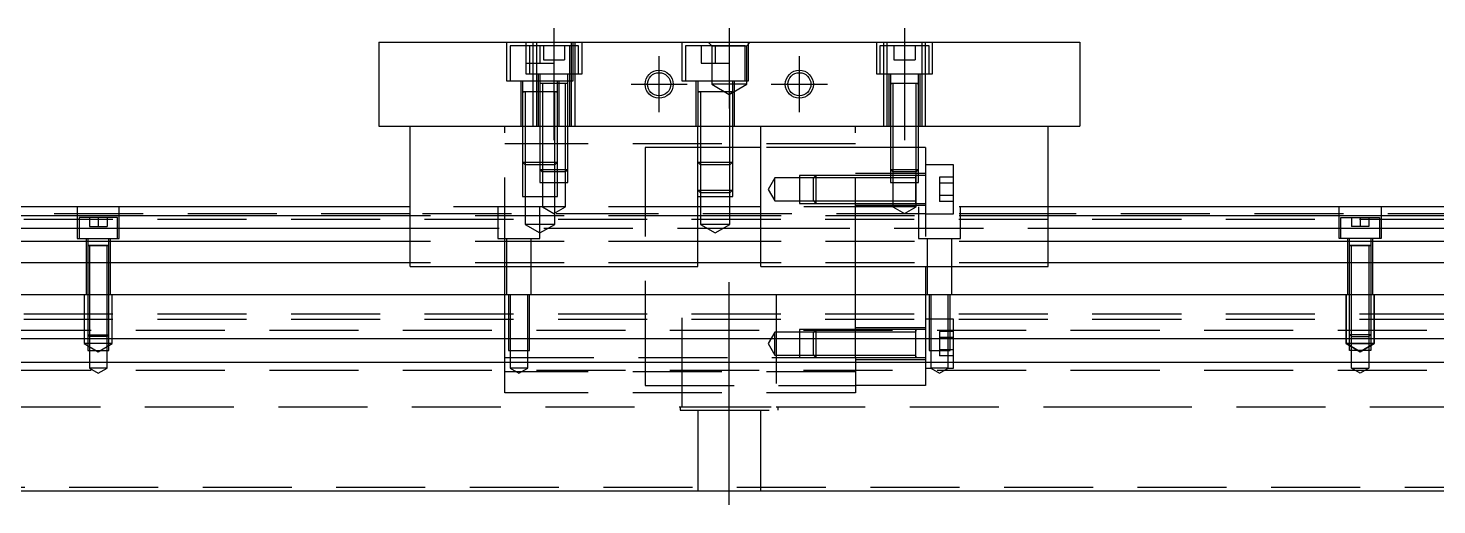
# Model space of a CAD drawing. Extents: x -11 to 782, y -251 to 77.
# Drawn here: x 190 to 390.9, y -220.8 to -152.8 of the extents above; entities that cross this region are included whole.
import ezdxf

# ---------------------------------------------------------------- set-up
doc = ezdxf.new("R2010")
doc.units = 0
doc.linetypes.add('CENTER', pattern=[50.8, 31.75, -6.35, 6.35, -6.35])
doc.linetypes.add('DASHED', pattern=[19.05, 12.7, -6.35])
doc.layers.get('0').update_dxf_attribs({"linetype": 'CONTINUOUS'})
doc.layers.add('CENTER', color=1, linetype='CENTER')

msp = doc.modelspace()

# ---------------------------------------------------------------- linework, layer by layer
at = {"color": 7, "linetype": 'CONTINUOUS'}
for p, q in [((240, -154.8), (340, -154.8)), ((240, -154.8), (240, -166.8)), ((340, -154.8), (340, -166.8)), ((240, -166.8), (340, -166.8)), ((244.5, -186.8), (244.5, -166.8)), ((285.5, -186.8), (285.5, -166.8)), ((294.5, -186.8), (294.5, -166.8)), ((335.5, -186.8), (335.5, -166.8)), ((244.5, -178.3), (0, -178.3)), ((294.5, -178.3), (285.5, -178.3)), ((580, -178.3), (335.5, -178.3)), ((244.5, -179.552272), (0, -179.552272)), ((294.5, -179.552272), (285.5, -179.552272)), ((580, -179.552272), (335.5, -179.552272)), ((0, -181.32668), (244.5, -181.32668)), ((285.5, -181.32668), (294.5, -181.32668)), ((335.5, -181.32668), (580, -181.32668)), ((244.5, -183.223076), (0, -183.223076)), ((294.5, -183.223076), (285.5, -183.223076)), ((580, -183.223076), (335.5, -183.223076)), ((244.5, -186.277372), (0, -186.277372)), ((244.5, -186.8), (285.5, -186.8)), ((294.5, -186.277372), (285.5, -186.277372)), ((294.5, -186.8), (335.5, -186.8)), ((580, -186.277372), (335.5, -186.277372)), ((0, -190.8), (580, -190.8)), ((258, -193.55), (258.500006, -193.55)), ((580, -197.1), (0, -197.1)), ((580, -200.5), (0, -200.5)), ((0, -218.8), (580, -218.8))]:
    msp.add_line(p, q, dxfattribs=at)
at = {"color": 3, "linetype": 'DASHED'}
for p, q in [((258.25, -154.8), (258.25, -160.3)), ((261.5, -155.3), (258.75, -155.3)), ((258.75, -155.3), (258.75, -160.3)), ((261, -154.8), (261, -159.3)), ((268.5, -155.3), (261.5, -155.3)), ((261.5, -155.3), (261.5, -159.3)), ((262.000006, -154.8), (262.000006, -155.3)), ((262.000006, -155.3), (262.000006, -159.3)), ((262.5, -154.8), (262.5, -166.8)), ((263, -155.3), (263, -157.8)), ((263.5, -155.3), (263.5, -157.3)), ((265, -155.3), (265, -157.3)), ((266.5, -155.3), (266.5, -157.3)), ((267.25, -159.3), (267.25, -155.3)), ((267.5, -166.8), (267.5, -154.8)), ((267.75, -160.3), (267.75, -154.8)), ((267.999994, -155.3), (267.999994, -154.8)), ((267.999994, -159.3), (267.999994, -155.3)), ((268.5, -159.3), (268.5, -155.3)), ((269, -159.3), (269, -154.8)), ((283.25, -154.8), (283.25, -160.3)), ((292.25, -155.3), (283.75, -155.3)), ((283.75, -155.3), (283.75, -160.3)), ((286, -155.3), (286, -157.8)), ((287.5, -155.3), (287, -154.8)), ((287.5, -155.3), (287.5, -160.8)), ((287.5, -155.3), (292.5, -155.3)), ((288, -155.3), (288, -157.8)), ((290, -155.3), (290, -157.8)), ((292.25, -160.3), (292.25, -155.3)), ((292.5, -155.3), (293, -154.8)), ((292.5, -160.8), (292.5, -155.3)), ((292.75, -160.3), (292.75, -154.8)), ((311, -154.8), (311, -159.3)), ((318.5, -155.3), (311.5, -155.3)), ((311.5, -155.3), (311.5, -159.3)), ((312.000006, -154.8), (312.000006, -155.3)), ((312.000006, -155.3), (312.000006, -159.3)), ((312.5, -154.8), (312.5, -166.8)), ((313.5, -155.3), (313.5, -157.3)), ((315, -155.3), (315, -157.3)), ((316.5, -155.3), (316.5, -157.3)), ((317.5, -166.8), (317.5, -154.8)), ((317.999994, -155.3), (317.999994, -154.8)), ((317.999994, -159.3), (317.999994, -155.3)), ((318.5, -159.3), (318.5, -155.3)), ((319, -159.3), (319, -154.8)), ((261, -157.8), (263, -157.8)), ((263, -157.8), (265, -157.8)), ((263.5, -157.3), (265, -157.3)), ((265, -157.3), (266.5, -157.3)), ((265, -157.3), (265, -157.8)), ((286, -157.8), (288, -157.8)), ((288, -157.8), (290, -157.8)), ((313.5, -157.3), (315, -157.3)), ((315, -157.3), (316.5, -157.3)), ((258.25, -160.3), (267.75, -160.3)), ((260.25, -160.3), (260.25, -166.8)), ((260.5, -160.3), (260.5, -161.9)), ((261, -159.3), (269, -159.3)), ((262.000006, -159.3), (262.000006, -166.8)), ((262.75, -159.3), (262.75, -166.8)), ((267.000006, -160.7), (262.999994, -160.7)), ((267.000006, -160.7), (262.999994, -160.7)), ((267.000006, -160.7), (262.999994, -160.7)), ((263, -159.3), (263, -160.7)), ((263, -160.695), (263, -160.7)), ((263.216708, -160.7), (263, -160.7)), ((263, -160.7), (263, -166.8)), ((263, -160.7), (263, -160.705)), ((266.783332, -160.7), (263.216708, -160.7)), ((263.35, -160.7), (263.35, -166.8)), ((265.5, -160.7), (265.5, -160.3)), ((265.5, -161.9), (265.5, -160.7)), ((265.75, -166.8), (265.75, -160.3)), ((266.65, -166.8), (266.65, -160.7)), ((267, -160.7), (266.783332, -160.7)), ((267, -160.7), (267, -159.3)), ((267, -160.7), (267, -160.695)), ((267, -166.8), (267, -160.7)), ((267, -160.705), (267, -160.7)), ((267.25, -166.8), (267.25, -159.3)), ((267.999994, -166.8), (267.999994, -159.3)), ((283.25, -160.3), (292.75, -160.3)), ((285.25, -160.3), (285.25, -166.8)), ((285.5, -160.3), (285.5, -161.9)), ((290.5, -161.9), (290.5, -160.3)), ((290.75, -166.8), (290.75, -160.3)), ((311, -159.3), (319, -159.3)), ((312.000006, -159.3), (312.000006, -166.8)), ((312.75, -159.3), (312.75, -166.8)), ((317.000006, -160.7), (312.999994, -160.7)), ((317.000006, -160.7), (312.999994, -160.7)), ((317.000006, -160.7), (312.999994, -160.7)), ((317.000006, -160.7), (312.999994, -160.7)), ((313, -159.3), (313, -160.7)), ((313, -160.695), (313, -160.7)), ((313, -160.7), (313.216462, -160.7)), ((313.216708, -160.7), (313, -160.7)), ((313, -160.7), (313, -160.705)), ((313, -160.7), (313, -166.8)), ((316.783332, -160.7), (313.216708, -160.7)), ((313.35, -160.7), (313.35, -166.8)), ((316.65, -166.8), (316.65, -160.7)), ((317, -160.7), (316.783332, -160.7)), ((316.783538, -160.7), (317, -160.7)), ((317, -160.7), (317, -159.3)), ((317, -160.7), (317, -160.695)), ((317, -160.705), (317, -160.7)), ((317, -166.8), (317, -160.7)), ((317.25, -166.8), (317.25, -159.3)), ((317.999994, -166.8), (317.999994, -159.3)), ((265.500006, -161.9), (260.499994, -161.9)), ((262.000006, -161.9), (260.499994, -161.9)), ((260.5, -161.895), (260.5, -161.9)), ((260.5, -161.9), (260.757448, -161.9)), ((260.757468, -161.9), (260.5, -161.9)), ((260.5, -161.9), (260.5, -161.905)), ((260.5, -161.9), (260.5, -166.8)), ((261.999766, -161.9), (260.757468, -161.9)), ((260.9, -161.9), (260.9, -166.8)), ((263, -161.9), (261.999766, -161.9)), ((263, -161.9), (262.000006, -161.9)), ((263.35, -161.9), (263, -161.9)), ((263.350064, -161.9), (263, -161.9)), ((265.500006, -161.9), (263.35, -161.9)), ((265.242552, -161.9), (263.350064, -161.9)), ((265.1, -166.8), (265.1, -161.9)), ((265.5, -161.9), (265.242552, -161.9)), ((265.242602, -161.9), (265.5, -161.9)), ((265.5, -161.9), (265.5, -161.895)), ((265.5, -161.905), (265.5, -161.9)), ((265.5, -166.8), (265.5, -161.9)), ((290.500006, -161.9), (285.499994, -161.9)), ((290.500006, -161.9), (285.499994, -161.9)), ((285.5, -161.895), (285.5, -161.9)), ((285.5, -161.9), (285.757448, -161.9)), ((285.757468, -161.9), (285.5, -161.9)), ((285.5, -161.9), (285.5, -166.8)), ((285.5, -161.9), (285.5, -161.905)), ((290.242552, -161.9), (285.757468, -161.9)), ((285.9, -161.9), (285.9, -166.8)), ((292.5, -160.8), (287.5, -160.8)), ((287.5, -160.8), (290, -162.243376)), ((290, -162.243376), (292.5, -160.8)), ((290.1, -166.8), (290.1, -161.9)), ((290.5, -161.9), (290.242552, -161.9)), ((290.242602, -161.9), (290.5, -161.9)), ((290.5, -161.9), (290.5, -161.895)), ((290.5, -166.8), (290.5, -161.9)), ((290.5, -161.905), (290.5, -161.9)), ((258, -186.8), (258, -166.8)), ((260.5, -166.8), (260.5, -171.9)), ((260.500006, -166.8), (260.500006, -171.900006)), ((260.9, -166.8), (260.9, -172.3)), ((263, -166.8), (263, -172.95)), ((263.000006, -166.8), (263.000002, -172.95)), ((263.35, -166.8), (263.35, -173.3)), ((265.1, -172.3), (265.1, -166.8)), ((265.499994, -171.900006), (265.499994, -166.8)), ((265.5, -171.9), (265.5, -166.8)), ((266.65, -173.3), (266.65, -166.8)), ((266.999998, -172.95), (266.999994, -166.8)), ((267, -172.95), (267, -166.8)), ((285.9, -166.8), (285.9, -172.3)), ((290.1, -172.3), (290.1, -166.8)), ((290.499994, -171.900006), (290.499994, -166.8)), ((290.5, -171.9), (290.5, -166.8)), ((308, -186.8), (308, -166.8)), ((313, -166.8), (313, -172.95)), ((313.000006, -166.8), (313.000006, -172.950006)), ((313.35, -166.8), (313.35, -173.3)), ((316.65, -173.3), (316.65, -166.8)), ((316.999994, -172.950006), (316.999994, -166.8)), ((317, -172.95), (317, -166.8)), ((308, -169.3), (258, -169.3)), ((278, -169.8), (278, -200.5)), ((285.5, -169.8), (278, -169.8)), ((285.9, -169.8), (285.5, -169.8)), ((290.1, -169.8), (285.9, -169.8)), ((290.5, -169.8), (290.1, -169.8)), ((294.5, -169.8), (290.5, -169.8)), ((308, -169.8), (294.5, -169.8)), ((313, -169.8), (308, -169.8)), ((313.35, -169.8), (313, -169.8)), ((316.65, -169.8), (313.35, -169.8)), ((317, -169.8), (316.65, -169.8)), ((318, -169.8), (317, -169.8)), ((318, -169.8), (318, -186.8)), ((260.5, -171.9), (263, -171.9)), ((260.5, -171.9), (260.9, -172.3)), ((260.500006, -171.900006), (260.500006, -176.8)), ((263, -172.3), (260.9, -172.3)), ((260.9, -172.3), (260.9, -176.8)), ((263, -171.9), (263.35, -171.9)), ((263.35, -172.3), (263, -172.3)), ((263.35, -171.9), (265.5, -171.9)), ((265.1, -172.3), (263.35, -172.3)), ((265.1, -172.3), (265.5, -171.9)), ((265.1, -176.8), (265.1, -172.3)), ((265.499994, -173.3), (265.499994, -171.900006)), ((285.5, -171.9), (290.5, -171.9)), ((285.5, -171.9), (285.9, -172.3)), ((290.1, -172.3), (285.9, -172.3)), ((285.9, -172.3), (285.9, -176.8)), ((290.1, -172.3), (290.5, -171.9)), ((290.1, -176.8), (290.1, -172.3)), ((290.499994, -176.8), (290.499994, -171.900006)), ((322, -172.3), (318, -172.3)), ((322, -179.3), (322, -172.3)), ((263, -172.95), (267, -172.95)), ((263, -172.95), (263.35, -173.3)), ((263.000002, -172.95), (263.000006, -174.8)), ((263.000006, -174.8), (266.999994, -174.8)), ((266.65, -173.3), (263.35, -173.3)), ((263.35, -173.3), (263.35, -174.8)), ((263.35, -174.8), (263.35, -178.3)), ((265.499994, -174.8), (265.499994, -173.3)), ((265.499994, -176.8), (265.499994, -174.8)), ((266.65, -173.3), (267, -172.95)), ((266.65, -174.8), (266.65, -173.3)), ((266.65, -178.3), (266.65, -174.8)), ((266.999994, -174.8), (266.999998, -172.95)), ((296.5, -174.15), (295.547372, -175.8)), ((296.5, -177.45), (296.5, -174.15)), ((300, -174.15), (296.5, -174.15)), ((302.35, -173.800002), (300, -173.800006)), ((300, -173.800006), (300, -177.799994)), ((302, -174.15), (300, -174.15)), ((302.35, -173.8), (302, -174.15)), ((302, -177.45), (302, -174.15)), ((308, -174.15), (302, -174.15)), ((302.35, -173.8), (302.35, -177.8)), ((308, -173.8), (302.35, -173.8)), ((308, -173.800006), (302.35, -173.800002)), ((318, -173.55), (308, -173.55)), ((313.000006, -173.8), (308, -173.8)), ((313.000006, -174.15), (308, -174.15)), ((313, -172.95), (317, -172.95)), ((313, -172.95), (313.35, -173.3)), ((313.000006, -172.950006), (313.000006, -174.8)), ((316.6, -173.8), (313.000006, -173.8)), ((316.6, -174.15), (313.000006, -174.15)), ((313.000006, -174.8), (316.999994, -174.8)), ((316.65, -173.3), (313.35, -173.3)), ((313.35, -173.3), (313.35, -174.8)), ((313.35, -174.8), (313.35, -178.3)), ((316.6, -173.8), (316.595, -173.8)), ((316.6, -174.8), (316.6, -173.799994)), ((316.6, -175.8), (316.6, -173.799994)), ((316.6, -177.800006), (316.6, -173.799994)), ((316.999994, -173.8), (316.6, -173.8)), ((316.605, -173.8), (316.6, -173.8)), ((316.6, -177.800006), (316.6, -174.8)), ((316.65, -173.3), (317, -172.95)), ((316.65, -174.8), (316.65, -173.3)), ((316.65, -178.3), (316.65, -174.8)), ((316.999994, -174.8), (316.999994, -172.950006)), ((318, -173.8), (316.999994, -173.8)), ((320, -174.06795), (320, -174.933974)), ((322, -174.06795), (320, -174.06795)), ((260.500006, -176.8), (265.499994, -176.8)), ((260.9, -176.8), (260.9, -180.8)), ((265.1, -180.8), (265.1, -176.8)), ((285.5, -175.9), (290.5, -175.9)), ((285.5, -175.9), (285.9, -176.3)), ((285.500006, -176.8), (290.499994, -176.8)), ((290.1, -176.3), (285.9, -176.3)), ((285.9, -176.8), (285.9, -180.8)), ((290.1, -176.3), (290.5, -175.9)), ((290.1, -180.8), (290.1, -176.8)), ((295.547372, -175.8), (296.5, -177.45)), ((322, -174.933974), (320, -174.933974)), ((320, -174.933974), (320, -176.666026)), ((320, -176.666026), (320, -177.53205)), ((322, -176.666026), (320, -176.666026)), ((197, -178.3), (197, -182.8)), ((203, -182.8), (203, -178.3)), ((263.35, -178.3), (244.5, -178.3)), ((257, -178.3), (257, -182.8)), ((263, -182.8), (263, -178.3)), ((266.65, -178.3), (263.35, -178.3)), ((263.35, -178.3), (265, -179.252628)), ((265, -179.252628), (266.65, -178.3)), ((285.5, -178.3), (266.65, -178.3)), ((313.35, -178.3), (294.5, -178.3)), ((296.5, -177.45), (300, -177.45)), ((300, -177.45), (302, -177.45)), ((300, -177.799994), (302.35, -177.799998)), ((302, -177.45), (308, -177.45)), ((302, -177.45), (302.35, -177.8)), ((302, -177.45), (308, -177.45)), ((302.35, -177.799998), (308, -177.799994)), ((302.35, -177.8), (308, -177.799998)), ((308, -177.45), (316.6, -177.45)), ((308, -177.799998), (316.605, -177.8)), ((308, -178.05), (318, -178.05)), ((316.65, -178.3), (313.35, -178.3)), ((313.35, -178.3), (315, -179.252628)), ((315, -179.252628), (316.65, -178.3)), ((316.595, -177.8), (318, -177.8)), ((335.5, -178.3), (316.65, -178.3)), ((317, -178.3), (317, -182.8)), ((322, -177.53205), (320, -177.53205)), ((323, -182.8), (323, -178.3)), ((377, -182.8), (377, -178.3)), ((383, -178.3), (383, -182.8)), ((36.99, -180.05), (529.995, -180.05)), ((244.5, -179.3), (40.5, -179.3)), ((202.75, -179.8), (197.25, -179.8)), ((197.25, -179.8), (197.25, -182.8)), ((198.75, -179.8), (198.75, -181.1)), ((200, -179.8), (200, -181.1)), ((201.25, -179.8), (201.25, -181.1)), ((202.75, -182.8), (202.75, -179.8)), ((278, -179.3), (244.5, -179.3)), ((285.5, -179.552272), (244.5, -179.552272)), ((265.1, -180.8), (260.9, -180.8)), ((260.9, -180.8), (263, -182.012436)), ((263, -182.012436), (265.1, -180.8)), ((318, -179.3), (278, -179.3)), ((290.1, -180.8), (285.9, -180.8)), ((285.9, -180.8), (288, -182.012436)), ((288, -182.012436), (290.1, -180.8)), ((335.5, -179.552272), (294.5, -179.552272)), ((318, -179.3), (322, -179.3)), ((335.5, -179.3), (322, -179.3)), ((530.005, -179.3), (335.5, -179.3)), ((377.25, -179.8), (382.75, -179.8)), ((377.25, -182.8), (377.25, -179.8)), ((378.75, -179.8), (378.75, -181.1)), ((380, -179.8), (380, -181.1)), ((381.25, -179.8), (381.25, -181.1)), ((382.75, -179.8), (382.75, -182.8)), ((197, -182.8), (203, -182.8)), ((198.25, -182.8), (198.25, -190.8)), ((198.5, -182.8), (198.5, -183.8)), ((198.75, -181.1), (200, -181.1)), ((200, -181.1), (201.25, -181.1)), ((201.5, -183.8), (201.5, -182.8)), ((201.75, -190.8), (201.75, -182.8)), ((244.5, -181.32668), (285.5, -181.32668)), ((257, -182.8), (263, -182.8)), ((258.25, -182.8), (258.25, -190.8)), ((261.75, -190.8), (261.75, -182.8)), ((294.5, -181.32668), (335.5, -181.32668)), ((317, -182.8), (323, -182.8)), ((318.25, -182.8), (318.25, -190.8)), ((321.75, -190.8), (321.75, -182.8)), ((383, -182.8), (377, -182.8)), ((378.25, -190.8), (378.25, -182.8)), ((378.5, -183.8), (378.5, -182.8)), ((380, -181.1), (378.75, -181.1)), ((381.25, -181.1), (380, -181.1)), ((381.5, -182.8), (381.5, -183.8)), ((381.75, -182.8), (381.75, -190.8)), ((201.500006, -183.8), (198.499994, -183.8)), ((199.998804, -183.8), (198.499994, -183.8)), ((198.5, -183.795), (198.5, -183.8)), ((198.5, -183.8), (198.62467, -183.8)), ((198.624678, -183.8), (198.5, -183.8)), ((198.5, -183.8), (198.5, -183.805)), ((198.5, -183.8), (198.5, -190.8)), ((198.62467, -183.8), (201.375392, -183.8)), ((199.998804, -183.8), (198.624678, -183.8)), ((198.75, -183.8), (198.75, -190.8)), ((201.500006, -183.8), (199.998804, -183.8)), ((201.37533, -183.8), (199.998804, -183.8)), ((201.25, -190.8), (201.25, -183.8)), ((201.5, -183.8), (201.37533, -183.8)), ((201.375392, -183.8), (201.5, -183.8)), ((201.5, -183.8), (201.5, -183.795)), ((201.5, -183.805), (201.5, -183.8)), ((201.5, -190.8), (201.5, -183.8)), ((285.5, -183.223076), (244.5, -183.223076)), ((335.5, -183.223076), (294.5, -183.223076)), ((378.499994, -183.8), (381.500006, -183.8)), ((378.499994, -183.8), (380.001196, -183.8)), ((378.5, -183.8), (378.5, -183.795)), ((378.624608, -183.8), (378.5, -183.8)), ((378.5, -183.8), (378.62467, -183.8)), ((378.5, -183.805), (378.5, -183.8)), ((378.5, -190.8), (378.5, -183.8)), ((381.37533, -183.8), (378.624608, -183.8)), ((378.62467, -183.8), (380.001196, -183.8)), ((378.75, -190.8), (378.75, -183.8)), ((380.001196, -183.8), (381.500006, -183.8)), ((380.001196, -183.8), (381.375322, -183.8)), ((381.25, -183.8), (381.25, -190.8)), ((381.375322, -183.8), (381.5, -183.8)), ((381.5, -183.8), (381.37533, -183.8)), ((381.5, -183.795), (381.5, -183.8)), ((381.5, -183.8), (381.5, -183.805)), ((381.5, -183.8), (381.5, -190.8)), ((285.5, -186.277372), (244.5, -186.277372)), ((258, -190.8), (258, -186.8)), ((335.5, -186.277372), (294.5, -186.277372)), ((308, -190.8), (308, -186.8)), ((318, -186.8), (318, -190.8)), ((198, -190.8), (198, -197.8)), ((198, -190.8), (198, -197.8)), ((198.5, -190.8), (198.5, -196.55)), ((198.500006, -190.8), (198.500002, -196.55)), ((198.75, -190.8), (198.75, -196.8)), ((201.25, -196.8), (201.25, -190.8)), ((201.499998, -196.55), (201.499994, -190.8)), ((201.5, -196.55), (201.5, -190.8)), ((202, -197.8), (202, -190.8)), ((202, -197.8), (202, -190.8)), ((258, -197.1), (258, -190.8)), ((258.500006, -190.8), (258.500006, -197.1)), ((258.75, -190.8), (258.75, -198.8)), ((261.25, -198.8), (261.25, -190.8)), ((261.499994, -197.1), (261.499994, -190.8)), ((283.291796, -206.8), (283.291796, -190.8)), ((296.708204, -190.8), (296.708204, -206.8)), ((308, -197.1), (308, -190.8)), ((318, -190.8), (318, -197.1)), ((318.500006, -190.8), (318.500006, -197.1)), ((318.75, -190.8), (318.75, -198.8)), ((321.25, -198.8), (321.25, -190.8)), ((321.499994, -197.1), (321.499994, -190.8)), ((378, -197.8), (378, -190.8)), ((378, -190.8), (378, -197.8)), ((378.5, -196.55), (378.5, -190.8)), ((378.500002, -196.55), (378.500006, -190.8)), ((378.75, -196.8), (378.75, -190.8)), ((381.25, -190.8), (381.25, -196.8)), ((381.499994, -190.8), (381.499998, -196.55)), ((381.5, -190.8), (381.5, -196.55)), ((382, -190.8), (382, -197.8)), ((382, -197.8), (382, -190.8)), ((36.99, -193.55), (529.995, -193.55)), ((36.99, -194.3), (529.995, -194.3)), ((258, -194.3), (258.500006, -194.3)), ((318.500006, -194.3), (318, -194.3)), ((321.499994, -194.3), (318.500006, -194.3)), ((322, -194.3), (321.499994, -194.3)), ((322, -197.1), (322, -194.3)), ((580, -195.95), (0, -195.95)), ((198.5, -196.55), (201.5, -196.55)), ((198.5, -196.55), (198.75, -196.8)), ((198.500002, -196.55), (198.500006, -197.1)), ((201.25, -196.8), (198.75, -196.8)), ((198.75, -196.8), (198.75, -198.8)), ((201.25, -196.8), (201.5, -196.55)), ((201.25, -198.8), (201.25, -196.8)), ((201.499994, -197.1), (201.499998, -196.55)), ((296.5, -196.15), (295.547372, -197.8)), ((296.5, -199.45), (296.5, -196.15)), ((300, -196.15), (296.5, -196.15)), ((302.35, -195.800002), (300, -195.800006)), ((300, -195.800006), (300, -199.799994)), ((302, -196.15), (300, -196.15)), ((302.35, -195.8), (302, -196.15)), ((302, -199.45), (302, -196.15)), ((308, -196.15), (302, -196.15)), ((302.35, -195.8), (302.35, -199.8)), ((308, -195.8), (302.35, -195.8)), ((308, -195.800006), (302.35, -195.800002)), ((318, -195.55), (308, -195.55)), ((316.6, -195.8), (308, -195.8)), ((316.6, -196.15), (308, -196.15)), ((316.6, -195.8), (316.595, -195.8)), ((316.6, -197.1), (316.6, -195.799994)), ((316.6, -197.8), (316.6, -195.799994)), ((316.6, -199.800006), (316.6, -195.799994)), ((316.6, -195.8), (316.6, -196.016668)), ((316.6, -196.016708), (316.6, -195.8)), ((316.605, -195.8), (316.6, -195.8)), ((318, -195.8), (316.6, -195.8)), ((316.6, -197.099824), (316.6, -196.016708)), ((320, -196.06795), (320, -196.933974)), ((322, -196.06795), (320, -196.06795)), ((381.5, -196.55), (378.5, -196.55)), ((378.75, -196.8), (378.5, -196.55)), ((378.500006, -197.1), (378.500002, -196.55)), ((378.75, -196.8), (381.25, -196.8)), ((378.75, -198.8), (378.75, -196.8)), ((381.5, -196.55), (381.25, -196.8)), ((381.25, -196.8), (381.25, -198.8)), ((381.499998, -196.55), (381.499994, -197.1)), ((202, -197.8), (198, -197.8)), ((198, -197.8), (200, -198.9547)), ((202, -197.8), (198, -197.8)), ((198, -197.8), (200, -198.9547)), ((198.500006, -197.1), (198.500006, -198.8)), ((198.500006, -198.8), (201.499994, -198.8)), ((198.75, -198.8), (198.75, -201.3)), ((200, -198.9547), (202, -197.8)), ((200, -198.9547), (202, -197.8)), ((201.25, -201.3), (201.25, -198.8)), ((201.499994, -198.8), (201.499994, -197.1)), ((258, -199.8), (258, -197.1)), ((258.500006, -197.1), (258.500006, -198.8)), ((258.500006, -198.8), (261.499994, -198.8)), ((258.75, -198.8), (258.75, -201.3)), ((261.25, -201.3), (261.25, -198.8)), ((261.499994, -198.8), (261.499994, -197.1)), ((295.547372, -197.8), (296.5, -199.45)), ((308, -199.8), (308, -197.1)), ((316.6, -197.59999), (316.6, -197.099824)), ((316.6, -197.659954), (316.6, -197.1)), ((316.6, -198.00001), (316.6, -197.59999)), ((316.6, -197.940046), (316.6, -197.659954)), ((316.6, -199.79932), (316.6, -197.940046)), ((316.6, -199.583332), (316.6, -198.00001)), ((318, -197.1), (318, -200.5)), ((318.500006, -197.1), (318.500006, -198.8)), ((318.500006, -198.8), (321.499994, -198.8)), ((318.75, -198.8), (318.75, -201.3)), ((320, -196.933974), (320, -198.666026)), ((322, -196.933974), (320, -196.933974)), ((322, -198.666026), (320, -198.666026)), ((320, -198.666026), (320, -199.53205)), ((321.25, -201.3), (321.25, -198.8)), ((321.499994, -198.8), (321.499994, -197.1)), ((322, -200.5), (322, -197.1)), ((378, -197.8), (382, -197.8)), ((380, -198.9547), (378, -197.8)), ((382, -197.8), (378, -197.8)), ((378, -197.8), (380, -198.9547)), ((378.500006, -198.8), (378.500006, -197.1)), ((381.499994, -198.8), (378.500006, -198.8)), ((378.75, -201.3), (378.75, -198.8)), ((382, -197.8), (380, -198.9547)), ((380, -198.9547), (382, -197.8)), ((381.25, -198.8), (381.25, -201.3)), ((381.499994, -197.1), (381.499994, -198.8)), ((258, -199.8), (308, -199.8)), ((258, -200.5), (258, -199.8)), ((258, -204.8), (258, -200.5)), ((278, -200.5), (278, -203.8)), ((296.5, -199.45), (300, -199.45)), ((300, -199.45), (302, -199.45)), ((302, -199.45), (308, -199.45)), ((302, -199.45), (302.35, -199.8)), ((308, -199.45), (316.6, -199.45)), ((308, -199.8), (308, -200.5)), ((308, -199.8), (316.6, -199.8)), ((308, -200.05), (318, -200.05)), ((308, -200.5), (308, -204.8)), ((316.595, -199.8), (316.6, -199.8)), ((316.6, -199.583292), (316.6, -199.8)), ((316.6, -199.8), (316.6, -199.583332)), ((316.6, -199.800006), (316.6, -199.79932)), ((316.6, -199.8), (316.605, -199.8)), ((316.6, -199.8), (318, -199.8)), ((318, -200.5), (318, -203.8)), ((322, -199.53205), (320, -199.53205)), ((322, -201.3), (322, -200.5)), ((580, -201.65), (0, -201.65)), ((201.25, -201.3), (198.75, -201.3)), ((198.75, -201.3), (200, -202.021688)), ((200, -202.021688), (201.25, -201.3)), ((308, -201.808332), (258, -201.808332)), ((261.25, -201.3), (258.75, -201.3)), ((258.75, -201.3), (260, -202.021688)), ((260, -202.021688), (261.25, -201.3)), ((318, -201.3), (318.75, -201.3)), ((321.25, -201.3), (318.75, -201.3)), ((318.75, -201.3), (320, -202.021688)), ((320, -202.021688), (321.25, -201.3)), ((321.25, -201.3), (322, -201.3)), ((378.75, -201.3), (381.25, -201.3)), ((380, -202.021688), (378.75, -201.3)), ((381.25, -201.3), (380, -202.021688)), ((308, -204.8), (258, -204.8)), ((278, -203.8), (308, -203.8)), ((318, -203.8), (308, -203.8)), ((73.291796, -206.8), (283.291796, -206.8)), ((283, -206.8), (283, -207.3)), ((283.291796, -206.8), (296.708204, -206.8)), ((296.708204, -206.8), (343.291796, -206.8)), ((297, -207.3), (297, -206.8)), ((343.291796, -206.8), (523.291796, -206.8)), ((283, -207.3), (297, -207.3)), ((285.5, -207.3), (285.5, -218.8)), ((294.5, -218.8), (294.5, -207.3)), ((62.499994, -218.3), (580, -218.3))]:
    msp.add_line(p, q, dxfattribs=at)
at = {"color": 3, "linetype": 'CONTINUOUS'}
for centre in [(280, -160.8), (300, -160.8)]:
    msp.add_circle(centre, 2, dxfattribs=at)
at = {"color": 7, "linetype": 'CONTINUOUS'}
for centre in [(280, -160.8), (300, -160.8)]:
    msp.add_circle(centre, 1.65, dxfattribs=at)
at = {"layer": 'CENTER', "color": 1, "linetype": 'CENTER'}
for p, q in [((265, -152.8), (265, -168.8)), ((290, -152.8), (290, -164.243376)), ((315, -152.8), (315, -168.8)), ((280, -164.8), (280, -156.8)), ((300, -164.8), (300, -156.8)), ((276, -160.8), (284, -160.8)), ((296, -160.8), (304, -160.8)), ((290, -220.8), (290, -188.8))]:
    msp.add_line(p, q, dxfattribs=at)

doc.saveas('drawing.dxf')
